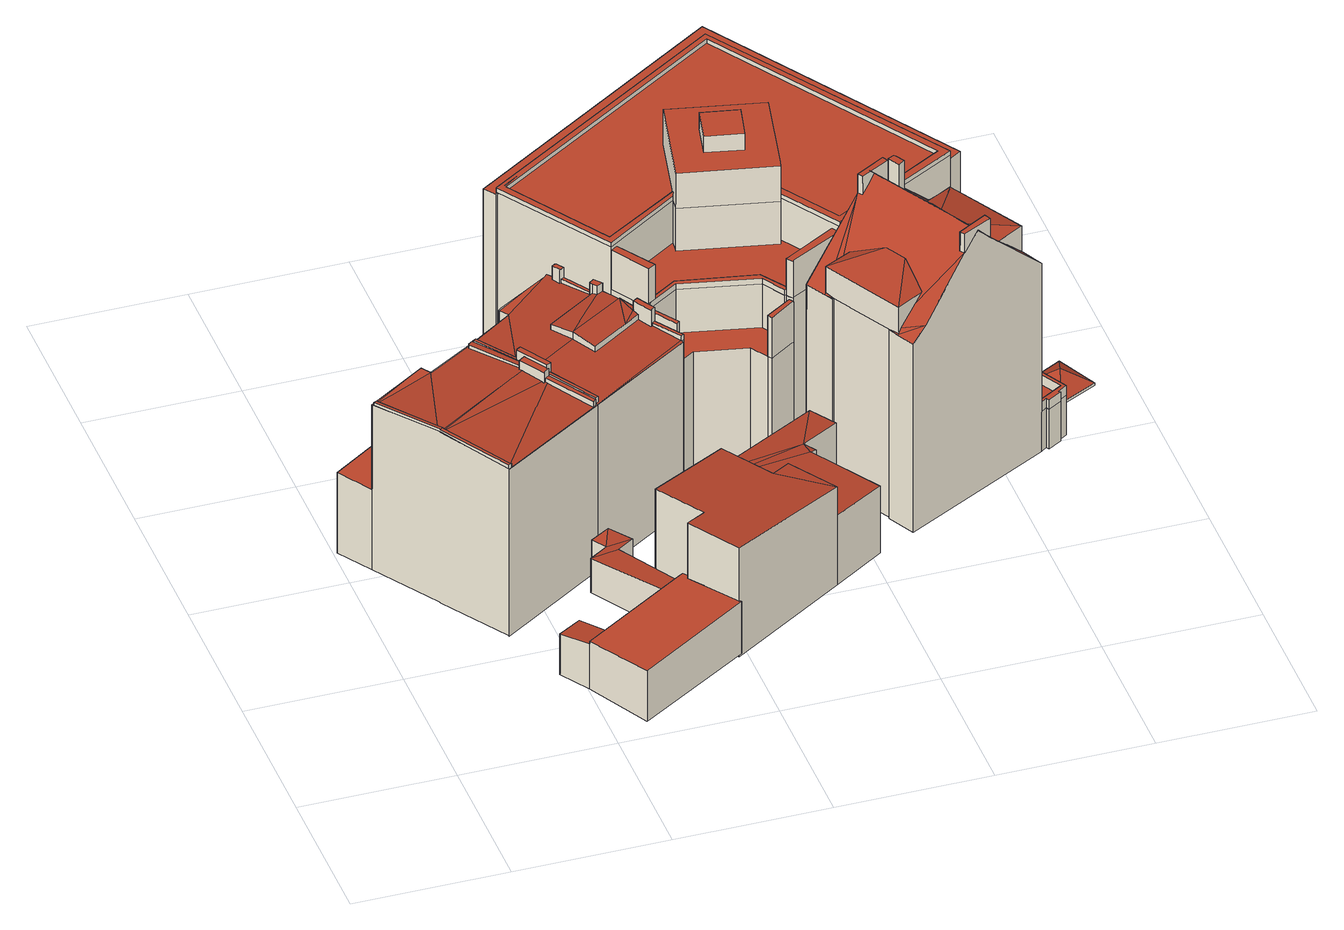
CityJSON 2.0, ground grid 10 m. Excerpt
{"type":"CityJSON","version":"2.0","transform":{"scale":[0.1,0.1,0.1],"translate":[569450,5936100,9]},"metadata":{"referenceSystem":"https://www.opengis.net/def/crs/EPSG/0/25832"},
"CityObjects":{
"building1":{"type":"Building","attributes":{"Grundfläche 2D":"96.088015","Grundhöhe NN":"9.870"},"children":["building1-1","building1-2","building1-3","building1-4"],"geometry":[{"type":"Solid","lod":"3","boundaries":[[[[0,1,2,3]],[[4,5,1,0]],[[4,0,3,0]],[[3,6,7,8,5,4,0]],[[9,10,11,12,5,8,7,6,13,14]],[[13,6,15,16,17,9,14]],[[18,19,20,11,10,9,17,21,22,23,24]],[[25,19,26,27]],[[11,20,19,25,27]],[[28,27,26]],[[29,30,31,32]],[[29,32,33,34]],[[30,29,34,35]],[[31,30,35,36]],[[2,1,37,38]],[[39,40,41,42,43,18,24,23,22,21,17,16,15,6,3,2,38,44]],[[19,18,43,45]],[[19,45,33,32,26]],[[26,32,31,28]],[[1,5,12,11,27,28,31,36,46,47,48,37]],[[43,42,41,40,39,44,38,37,48,47,46,36,35,34,33,45]]]],"semantics":{"surfaces":[{"type":"RoofSurface"},{"type":"WallSurface"},{"type":"GroundSurface"}],"values":[[0,0,0,0,0,0,0,0,0,0,0,1,1,1,1,1,1,1,1,1,2]]}}]},
"building1-1":{"type":"BuildingInstallation","parents":["building1"],"geometry":[{"type":"MultiSurface","lod":"3","boundaries":[[[49,50,51,52,53]],[[3,6,50,49]],[[54,7,0,53,52,51]],[[0,3,49,53]]],"semantics":{"surfaces":[{"type":"RoofSurface"},{"type":"WallSurface"}],"values":[0,1,1,1]}}]},
"building1-2":{"type":"BuildingInstallation","parents":["building1"],"geometry":[{"type":"MultiSurface","lod":"3","boundaries":[[[55,56,57,58,59,60]],[[61,62,58,57,63,64]],[[5,4,60,59]],[[10,57,56,55,60,4,8,14]],[[10,20,25,64,63,57]],[[25,27,61,64]],[[27,11,12,5,59,58,62,61]]],"semantics":{"surfaces":[{"type":"RoofSurface"},{"type":"WallSurface"}],"values":[0,0,1,1,1,1,1]}}]},
"building1-3":{"type":"BuildingInstallation","parents":["building1"],"geometry":[{"type":"MultiSurface","lod":"3","boundaries":[[[65,66,67,68,69,70]],[[23,67,66,65,21,22]],[[23,71,68,67]],[[71,72,73,70,69,68]]],"semantics":{"surfaces":[{"type":"RoofSurface"},{"type":"WallSurface"}],"values":[0,1,1,1]}}]},
"building1-4":{"type":"BuildingInstallation","parents":["building1"],"geometry":[{"type":"MultiSurface","lod":"3","boundaries":[[[74,75,76,77,78,79,80,81,82]],[[82,50,6,15,16,17,21,65,76,75,74]],[[77,76,65,70,73,83]],[[83,9,13,84,80,79,78,77]],[[54,51,50,82,81,80,84]]],"semantics":{"surfaces":[{"type":"RoofSurface"},{"type":"WallSurface"}],"values":[0,1,1,1,1]}}]},
"building2":{"type":"Building","attributes":{"Grundfläche 2D":"55.170577","Grundhöhe NN":"10.914"},"geometry":[{"type":"Solid","lod":"3","boundaries":[[[[85,86,87,88,89,90,91]],[[92,93,94,95,96]],[[95,97,98,96]],[[99,98,97]],[[100,98,99]],[[101,102,103,104]],[[87,86,105,106]],[[88,87,106,107]],[[88,107,108,94,89]],[[109,110,104,103,91,90,89,94,93,92]],[[91,103,111,112,85]],[[86,85,112,105]],[[95,94,108,113]],[[97,95,113,114]],[[99,97,114,115]],[[100,99,115,116]],[[98,100,116,117]],[[96,98,117,118]],[[92,96,118,109]],[[101,104,110,119]],[[102,101,119,120]],[[103,102,120,111]],[[111,120,119,110,109,118,117,116,115,114,113,108,107,106,105,112]]]],"semantics":{"surfaces":[{"type":"RoofSurface"},{"type":"WallSurface"},{"type":"GroundSurface"}],"values":[[0,0,0,0,0,0,1,1,1,1,1,1,1,1,1,1,1,1,1,1,1,1,2]]}}]},
"building3":{"type":"Building","attributes":{"Grundfläche 2D":"93.998223","Grundhöhe NN":"9.819"},"children":["building3-1","building3-2","building3-3","building3-4","building3-5","building3-6","building3-7","building3-8"],"geometry":[{"type":"MultiSurface","lod":"3","boundaries":[[[121,122,123]],[[124,125,121]],[[125,122,121]],[[126,127,122,125]],[[125,128,129,130,126]],[[126,130,131,132]],[[133,134,135]],[[136,137,138,139]],[[140,141,142,143,144,137,145,137,136,146,147,148,149,150]],[[151,152,150,149]],[[153,154,150]],[[150,154,155,140]],[[15,156,157,158,134,133,159,160,161,162,163,164,143,142,141]],[[165,166,158]],[[166,134,158]],[[167,168,169,170]],[[159,171,172,139,129,128,125,124]],[[137,144,132,131]],[[144,143,126,132]],[[143,164,127,126]],[[162,161,123,122,127,164,163]],[[173,174,168,148,147,146,136,139,172,171,159,133,135,175,176]],[[177,152,151,149,148,168,167,178]],[[153,150,179,180]],[[150,152,177,179]],[[181,182,183,184,185,165,158,157,156,15,141,140,155,154,153,180,186]],[[166,165,185,187]],[[134,166,187,188]],[[135,134,188,175]],[[169,168,174,189]],[[170,169,189,190]],[[167,170,190,178]],[[178,190,189,174,173,176,175,188,187,185,184,183,182,181,186,180,179,177]]],"semantics":{"surfaces":[{"type":"RoofSurface"},{"type":"WallSurface"},{"type":"GroundSurface"}],"values":[0,0,0,0,0,0,0,0,0,0,0,0,0,0,0,0,1,1,1,1,1,1,1,1,1,1,1,1,1,1,1,1,2]}}]},
"building3-1":{"type":"BuildingInstallation","parents":["building3"],"geometry":[{"type":"MultiSurface","lod":"3","boundaries":[[[191,192,193,194]],[[195,134,191,194]],[[134,135,192,191]],[[193,192,135,133]]],"semantics":{"surfaces":[{"type":"RoofSurface"},{"type":"WallSurface"}],"values":[0,1,1,1]}}]},
"building3-2":{"type":"BuildingInstallation","parents":["building3"],"geometry":[{"type":"MultiSurface","lod":"3","boundaries":[[[196,197,198,199,200,201]],[[15,156,157,198,197,196]],[[157,202,199,198]],[[203,201,200,199,202,204]]],"semantics":{"surfaces":[{"type":"RoofSurface"},{"type":"WallSurface"}],"values":[0,1,1,1]}}]},
"building3-3":{"type":"BuildingInstallation","parents":["building3"],"geometry":[{"type":"MultiSurface","lod":"3","boundaries":[[[205,206,207,208,209]],[[139,136,210,207,206,129]],[[208,207,210,211,212,213]],[[213,137,131,209,208]],[[131,130,205,209]],[[130,129,206,205]]],"semantics":{"surfaces":[{"type":"RoofSurface"},{"type":"WallSurface"}],"values":[0,1,1,1,1,1]}}]},
"building3-4":{"type":"BuildingInstallation","parents":["building3"],"geometry":[{"type":"MultiSurface","lod":"3","boundaries":[[[214,215,216,217]],[[216,215,155,140]],[[214,217,218,219]],[[219,155,215,214]]],"semantics":{"surfaces":[{"type":"RoofSurface"},{"type":"WallSurface"}],"values":[0,1,1,1]}}]},
"building3-5":{"type":"BuildingInstallation","parents":["building3"],"geometry":[{"type":"MultiSurface","lod":"3","boundaries":[[[220,221,222,223,224,225]],[[223,222,216,140,141,15,196]],[[196,201,203,226,225,224,223]],[[227,220,225,226,142]],[[218,217,216,222,221,220,227]]],"semantics":{"surfaces":[{"type":"RoofSurface"},{"type":"WallSurface"}],"values":[0,1,1,1,1]}}]},
"building3-6":{"type":"BuildingInstallation","parents":["building3"],"geometry":[{"type":"MultiSurface","lod":"3","boundaries":[[[228,229,230,231,232,233]],[[232,231,230,147,234,235]],[[235,236,233,232]],[[237,238,239,229,228,233,236]],[[147,230,229,239,146]]],"semantics":{"surfaces":[{"type":"RoofSurface"},{"type":"WallSurface"}],"values":[0,1,1,1,1]}}]},
"building3-7":{"type":"BuildingInstallation","parents":["building3"],"geometry":[{"type":"MultiSurface","lod":"3","boundaries":[[[211,210,239,238,240]],[[239,210,136,146]],[[237,145,212,211,240,238]]],"semantics":{"surfaces":[{"type":"RoofSurface"},{"type":"WallSurface"}],"values":[0,1,1]}}]},
"building3-8":{"type":"BuildingInstallation","parents":["building3"],"geometry":[{"type":"MultiSurface","lod":"3","boundaries":[[[241,242,243,244,245,246]],[[124,121,242,241]],[[247,244,243,242,121,123,161,248]],[[195,194,193,246,245,244,247]],[[133,159,124,241,246,193]]],"semantics":{"surfaces":[{"type":"RoofSurface"},{"type":"WallSurface"}],"values":[0,1,1,1,1]}}]},
"building4":{"type":"Building","attributes":{"Grundfläche 2D":"106.173768","Grundhöhe NN":"10.567"},"geometry":[{"type":"Solid","lod":"3","boundaries":[[[[249,250,251,252,253,254,255]],[[256,254,253]],[[257,258,259,260,261,262]],[[263,264,261]],[[264,262,261]],[[265,266,264]],[[266,267,264]],[[267,262,264]],[[252,268,269,259,253]],[[253,259,258,256]],[[256,258,257,254]],[[254,257,262,255]],[[255,262,270,271,249]],[[250,249,271,272]],[[251,250,272,273]],[[252,251,273,268]],[[260,259,269,274]],[[261,260,274,275]],[[263,261,275,276]],[[264,263,276,277]],[[265,264,277,278]],[[266,265,278,279]],[[267,266,279,280]],[[267,280,270,262]],[[271,270,280,279,278,277,276,275,274,269,268,273,272]]]],"semantics":{"surfaces":[{"type":"RoofSurface"},{"type":"WallSurface"},{"type":"GroundSurface"}],"values":[[0,0,0,0,0,0,0,0,1,1,1,1,1,1,1,1,1,1,1,1,1,1,1,1,2]]}}]},
"building5":{"type":"Building","attributes":{"Grundfläche 2D":"378.013444","Grundhöhe NN":"10.368"},"children":["building5-1","building5-2","building5-3","building5-4","building5-5","building5-6","building5-7"],"geometry":[{"type":"MultiSurface","lod":"3","boundaries":[[[281,282,283,284,285,286,287,288,289,290,291,292,293,294,295,296]],[[297,298,299,300,301],[302,303,304,305,306,307,308,309]],[[310,311,312,313,314,315,316,317,318,319]],[[320,321,322,323,324,325,326,327,328,329,330,331,332,333,334,335,336,337]],[[338,339,340,341,342,343,344,345,346,347,348,349,350,351,352,353]],[[354,355,356,357,358,359]],[[360,361,288,287]],[[361,362,289,288]],[[362,363,290,289]],[[363,364,365,292,291,290]],[[365,366,293,292]],[[366,367,294,293]],[[311,310,296,295]],[[281,296,310,319]],[[282,281,319,318]],[[283,282,318,317]],[[284,283,317,316]],[[316,315,314,286,285,284]],[[368,301,300,312,311,295,294,367]],[[368,369,297,301]],[[360,287,286,314,313,299,298,297,369]],[[300,299,313,312]],[[343,342,341,321,320,370]],[[321,341,340,322]],[[322,340,339,323]],[[323,339,338,324]],[[371,326,325,324,338,353,352]],[[328,327,326,371,352,372,373,374]],[[320,337,336,335,375,376,370]],[[334,333,367,366,377,335]],[[367,333,332,368]],[[368,332,331,369]],[[369,331,330,360]],[[328,374,361,360,330,329]],[[361,374,378,359,362]],[[362,359,358,363]],[[379,365,364,363,358,357,380]],[[366,365,379,375,335,377]],[[354,359,378,381]],[[355,354,381,382]],[[356,355,382,383]],[[357,356,383,380]],[[352,351,384,372]],[[385,344,343,370]],[[346,345,344,385,386]],[[347,346,386,387]],[[348,347,387,388]],[[349,348,388,389]],[[351,350,349,389,390,384]],[[373,372,384,390,389,388,387,386,385,370,376,375,379,380,383,382,381,378,374]]],"semantics":{"surfaces":[{"type":"RoofSurface"},{"type":"WallSurface"},{"type":"GroundSurface"}],"values":[0,0,0,0,0,0,1,1,1,1,1,1,1,1,1,1,1,1,1,1,1,1,1,1,1,1,1,1,1,1,1,1,1,1,1,1,1,1,1,1,1,1,1,1,1,1,1,1,1,2]}}]},
"building5-1":{"type":"BuildingInstallation","parents":["building5"],"geometry":[{"type":"MultiSurface","lod":"3","boundaries":[[[391,392,393,394]],[[395,396,302,309,392,391,306,305]],[[393,392,309,308]],[[394,393,308,307]],[[391,394,307,306]]],"semantics":{"surfaces":[{"type":"RoofSurface"},{"type":"WallSurface"}],"values":[0,1,1,1,1]}}]},
"building5-2":{"type":"BuildingInstallation","parents":["building5"],"geometry":[{"type":"MultiSurface","lod":"3","boundaries":[[[397,396,395,398]],[[398,395,305,304]],[[397,398,304,303]],[[396,397,303,302]]],"semantics":{"surfaces":[{"type":"RoofSurface"},{"type":"WallSurface"}],"values":[0,1,1,1]}}]},
"building5-3":{"type":"BuildingInstallation","parents":["building5"],"geometry":[{"type":"MultiSurface","lod":"3","boundaries":[[[399,371,400,401,402,403]],[[401,400,353,348]],[[348,349,402,401]],[[349,350,351,399,403,402]],[[353,400,371,399,351,352]]],"semantics":{"surfaces":[{"type":"RoofSurface"},{"type":"WallSurface"}],"values":[0,1,1,1,1]}}]},
"building5-4":{"type":"BuildingInstallation","parents":["building5"],"geometry":[{"type":"MultiSurface","lod":"3","boundaries":[[[404,405,406,407]],[[407,406,343,344]],[[344,345,404,407]],[[345,342,405,404]],[[343,406,405,342]]],"semantics":{"surfaces":[{"type":"RoofSurface"},{"type":"WallSurface"}],"values":[0,1,1,1,1]}}]},
"building5-5":{"type":"BuildingInstallation","parents":["building5"],"geometry":[{"type":"MultiSurface","lod":"3","boundaries":[[[408,409,377,410]],[[336,337,411,410,377,335]],[[411,412,408,410]],[[409,408,412,413,414,334]],[[334,335,377,409]]],"semantics":{"surfaces":[{"type":"RoofSurface"},{"type":"WallSurface"}],"values":[0,1,1,1,1]}}]},
"building5-6":{"type":"BuildingInstallation","parents":["building5"],"geometry":[{"type":"MultiSurface","lod":"3","boundaries":[[[415,416,413,412,411,417,418,419,420,421,422]],[[415,422,423,424]],[[416,415,424,425]],[[413,416,425,414]],[[337,320,417,411]],[[320,321,418,417]],[[321,322,419,418]],[[322,323,420,419]],[[323,324,421,420]]],"semantics":{"surfaces":[{"type":"RoofSurface"},{"type":"WallSurface"}],"values":[0,1,1,1,1,1,1,1,1]}}]},
"building5-7":{"type":"BuildingInstallation","parents":["building5"],"geometry":[{"type":"MultiSurface","lod":"3","boundaries":[[[426,427,428,429,430,431,432]],[[423,422,421,430,429,428,329]],[[325,326,432,431,430,421,324]],[[326,327,328,427,426,432]],[[328,329,428,427]]],"semantics":{"surfaces":[{"type":"RoofSurface"},{"type":"WallSurface"}],"values":[0,1,1,1,1]}}]},
"building6":{"type":"Building","attributes":{"Grundfläche 2D":"122.001402","Grundhöhe NN":"10.059"},"children":["building6-1","building6-2","building6-3","building6-4","building6-5","building6-6","building6-7","building6-8"],"geometry":[{"type":"Solid","lod":"3","boundaries":[[[[433,434,435,436,437,438,439]],[[440,441,442,439,438,437]],[[441,440,443]],[[444,445,446]],[[447,448,449]],[[447,444,446,448]],[[450,451,452]],[[453,454,450,455]],[[456,451,450,454,457]],[[458,459,460,461,462,463,449,448,446,445,453,455]],[[464,465,466]],[[465,467,468,469,466]],[[461,460,459,458,466,469,443,440,437,436,435,434,470,471,472]],[[473,467,465]],[[474,475,476]],[[475,471,470,477,476]],[[478,479,480,471,475]],[[481,482,462]],[[482,483,484,463,462]],[[485,483,482]],[[486,451,456]],[[487,488,489,490,491,492,493,494,495,496,497,498]],[[499,500,501,502,503,504,505,506,507,508,509]],[[510,511,512,513,514,515,516,517,518,519]],[[434,433,439,477,470]],[[441,443,469,468]],[[442,441,468,467,476,477,439]],[[454,453,445,444,457]],[[447,449,463,484]],[[444,447,484,483,456,457]],[[493,492,520,521]],[[495,494,522,523]],[[491,490,524,525]],[[494,493,521,522]],[[496,495,523,526]],[[492,491,525,520]],[[527,528,510,519,518,517,529,530]],[[512,511,510,528,531]],[[513,512,531,532]],[[514,513,532,533]],[[464,466,458,455,450,452,534,524,490,535]],[[483,485,536,537]],[[464,535,490,489,488,473,465]],[[503,502,538,476,467,487,498]],[[473,488,487,467]],[[476,538,502,501,539,474]],[[474,539,501,500,499,509,508,540,480,479,478,475]],[[462,461,472,471,480,540,508,541,542,481]],[[485,482,481,542,536]],[[456,483,537,543]],[[452,451,486,544,534]],[[486,456,543,544]],[[496,526,505,504,503,498,497]],[[515,514,545,507,506,505,526,529,517,516]],[[507,545,514,533,541,508]],[[530,529,526,523,522,521,520,525,524,534,544,543,537,536,542,541,533,532,531,528,527]]]],"semantics":{"surfaces":[{"type":"RoofSurface"},{"type":"WallSurface"},{"type":"GroundSurface"}],"values":[[0,0,0,0,0,0,0,0,0,0,0,0,0,0,0,0,0,0,0,0,0,0,0,0,1,1,1,1,1,1,1,1,1,1,1,1,1,1,1,1,1,1,1,1,1,1,1,1,1,1,1,1,1,1,1,2]]}}]},
"building6-1":{"type":"BuildingInstallation","parents":["building6"],"geometry":[{"type":"MultiSurface","lod":"3","boundaries":[[[546,547,548,549,550]],[[462,551,547,546]],[[460,552,548,547,551]],[[552,553,472,550,549,548]],[[461,462,546,550,472]]],"semantics":{"surfaces":[{"type":"RoofSurface"},{"type":"WallSurface"}],"values":[0,1,1,1,1]}}]},
"building6-2":{"type":"BuildingInstallation","parents":["building6"],"geometry":[{"type":"MultiSurface","lod":"3","boundaries":[[[554,555,556,557]],[[455,458,466,555,554]],[[466,558,556,555]],[[558,459,559,557,556]],[[559,455,554,557]]],"semantics":{"surfaces":[{"type":"RoofSurface"},{"type":"WallSurface"}],"values":[0,1,1,1,1]}}]},
"building6-3":{"type":"BuildingInstallation","parents":["building6"],"geometry":[{"type":"MultiSurface","lod":"3","boundaries":[[[560,561,562,563,564,565,566,567,568,569,570,571,572,573,535,574]],[[566,565,497,575]],[[567,566,575,576]],[[576,577,568,567]],[[577,578,569,568]],[[570,569,578,579]],[[579,580,571,570]],[[580,581,572,571]],[[581,489,573,572]],[[490,535,573,489]],[[491,492,560,574]],[[490,491,574,535]],[[492,493,561,560]],[[493,494,562,561]],[[494,495,563,562]],[[495,496,564,563]],[[564,496,497,565]]],"semantics":{"surfaces":[{"type":"RoofSurface"},{"type":"WallSurface"}],"values":[0,1,1,1,1,1,1,1,1,1,1,1,1,1,1,1,1]}}]},
"building6-4":{"type":"BuildingInstallation","parents":["building6"],"geometry":[{"type":"MultiSurface","lod":"3","boundaries":[[[582,583,539,584,585]],[[538,584,539]],[[538,586,587,584]],[[499,500,501,539,583,582]],[[502,538,539,501]],[[503,586,538,502]],[[504,588,587,586,503]],[[585,584,587,588,589,590,591]],[[582,585,591,499]]],"semantics":{"surfaces":[{"type":"RoofSurface"},{"type":"WallSurface"}],"values":[0,0,0,1,1,1,1,1,1]}}]},
"building6-5":{"type":"BuildingInstallation","parents":["building6"],"geometry":[{"type":"MultiSurface","lod":"3","boundaries":[[[592,589,588,593,594,595,540,596,597]],[[505,593,588,504]],[[505,506,507,595,594,593]],[[507,508,540,595]],[[509,596,540,508]],[[509,598,597,596]],[[592,597,598,599]],[[589,592,599,590]]],"semantics":{"surfaces":[{"type":"RoofSurface"},{"type":"WallSurface"}],"values":[0,1,1,1,1,1,1,1]}}]},
"building6-6":{"type":"BuildingInstallation","parents":["building6"],"geometry":[{"type":"MultiSurface","lod":"3","boundaries":[[[600,601,602,603,604,605,606,607,545,608,609,610]],[[517,518,519,603,602,601]],[[519,611,604,603]],[[611,511,605,604]],[[511,512,606,605]],[[512,513,607,606]],[[513,514,515,608,545,607]],[[515,612,609,608]],[[610,609,612,613]],[[613,516,600,610]],[[601,600,516,517]]],"semantics":{"surfaces":[{"type":"RoofSurface"},{"type":"WallSurface"}],"values":[0,1,1,1,1,1,1,1,1,1,1]}}]},
"building6-7":{"type":"BuildingInstallation","parents":["building6"],"geometry":[{"type":"MultiSurface","lod":"3","boundaries":[[[614,615,616,617,618]],[[619,620,616,615]],[[620,621,617,616]],[[622,623,614,618,617,621,624]],[[623,619,615,614]]],"semantics":{"surfaces":[{"type":"RoofSurface"},{"type":"WallSurface"}],"values":[0,1,1,1,1]}}]},
"building6-8":{"type":"BuildingInstallation","parents":["building6"],"geometry":[{"type":"MultiSurface","lod":"3","boundaries":[[[625,626,627]],[[627,626,628]],[[629,626,625]],[[628,626,629]],[[625,627,630,631]],[[629,625,631,632]],[[628,629,632,633]],[[627,628,633,630]],[[631,630,633,632]]],"semantics":{"surfaces":[{"type":"RoofSurface"},{"type":"WallSurface"},{"type":"OuterCeilingSurface"}],"values":[0,0,0,0,1,1,1,1,2]}}]}
},
"vertices":[
[139,163,130],[72,119,131],[142,164,130],[141,165,130],[74,121,131],[72,120,131],[122,195,132],[120,192,132],[73,122,131],[109,206,134],[46,165,134],[44,164,134],[44,163,134],[117,193,133],[46,164,134],[121,196,133],[115,206,133],[113,209,134],[90,245,130],[59,226,130],[44,167,133],[112,211,133],[91,243,130],[91,244,130],[90,244,130],[19,207,130],[55,232,130],[17,206,130],[16,207,130],[41,255,68],[2,229,68],[16,207,68],[55,232,68],[55,232,9],[41,255,9],[2,229,9],[16,207,9],[72,119,9],[142,164,9],[113,209,9],[91,243,9],[91,244,9],[90,244,9],[90,245,9],[115,206,9],[59,226,9],[44,164,9],[44,163,9],[72,120,9],
[141,165,134],[122,195,135],[119,193,135],[120,192,135],[139,163,134],[119,193,132],
[73,122,134],[46,164,136],[46,165,136],[44,163,136],[72,120,134],[74,121,134],[17,206,132],[44,164,136],[44,167,136],[19,207,132],
[112,211,135],[91,243,133],[91,244,133],[88,242,133],[88,241,133],[109,209,135],[88,242,130],[88,241,130],[109,209,133],
[121,196,140],[113,209,140],[112,211,140],[108,208,140],[109,206,140],[117,193,140],[118,192,140],[119,193,140],[122,195,140],[108,208,133],[118,192,132],
[118,1,56],[192,47,57],[170,81,55],[173,82,55],[169,87,55],[167,86,55],[96,42,54],[158,81,48],[167,86,48],[169,87,48],[145,134,45],[127,132,44],[156,141,45],[139,140,44],[146,157,44],[133,149,44],[99,70,49],[84,61,49],[96,42,52],[110,51,52],[192,47,19],[170,81,19],[173,82,19],[169,87,19],[158,81,19],[110,51,19],[96,42,19],[118,1,19],[145,134,19],[156,141,19],[146,157,19],[133,149,19],[139,140,19],[127,132,19],[99,70,19],[84,61,19],
[188,236,138],[180,226,137],[190,233,137],[191,238,138],[184,249,139],[147,226,139],[156,211,137],[183,249,139],[177,260,138],[173,258,138],[171,261,137],[138,240,137],[198,226,133],[208,207,132],[210,208,131],[173,265,133],[171,261,133],[173,258,133],[177,260,133],[109,216,133],[115,206,134],[118,207,134],[147,226,134],[138,240,133],[171,265,133],[161,284,132],[158,289,132],[154,295,131],[152,293,131],[120,264,131],[118,272,131],[116,270,131],[90,244,131],[91,244,131],[91,243,131],[122,195,133],[141,165,131],[142,164,131],[191,238,133],[188,236,133],[190,233,133],[180,226,133],[169,219,133],[156,211,133],[142,163,131],[209,206,131],[118,272,70],[154,295,70],[139,318,70],[103,295,70],[184,249,134],[183,249,134],[183,249,8],[154,295,8],[210,208,8],[184,249,8],[116,270,8],[118,272,8],[120,264,8],[90,244,8],[91,243,8],[121,196,8],[122,195,8],[142,164,8],[142,163,8],[91,244,8],[209,206,8],[208,207,8],[139,318,8],[103,295,8],
[208,207,135],[210,208,135],[198,226,135],[196,225,135],[196,225,133],
[121,196,136],[122,195,136],[141,165,135],[143,166,135],[124,196,136],[123,197,136],[143,166,131],[123,197,133],[124,196,133],
[173,258,144],[177,260,144],[173,265,144],[170,263,144],[171,261,144],[173,265,135],[172,264,135],[172,264,133],[170,263,133],
[93,244,134],[91,243,134],[109,216,135],[110,217,135],[110,217,133],[93,244,131],
[112,218,142],[110,217,142],[109,216,142],[121,196,142],[123,197,142],[124,198,142],[124,198,133],[112,218,133],
[159,283,142],[161,284,142],[158,289,142],[157,289,142],[155,288,142],[158,283,142],[157,289,132],[155,288,132],[158,283,132],[159,283,132],[159,283,135],[161,284,135],
[171,265,135],
[191,238,145],[188,236,145],[194,226,145],[195,224,145],[196,225,145],[198,226,145],[195,224,133],[194,226,133],
[163,120,95],[183,89,95],[170,81,96],[191,48,96],[268,97,88],[236,120,89],[215,153,89],[248,128,88],[236,120,68],[248,128,67],[268,97,67],[302,119,65],[274,164,65],[215,153,68],[278,166,64],[273,174,64],[299,191,61],[288,208,61],[211,159,68],[191,48,16],[268,97,16],[215,153,16],[163,120,16],[183,89,16],[170,81,16],[302,119,16],[274,164,16],[278,166,16],[273,174,16],[299,191,16],[288,208,16],[211,159,16],
[143,337,168],[301,438,168],[395,290,168],[320,248,168],[319,249,168],[295,287,168],[294,280,168],[318,242,168],[402,288,168],[302,443,168],[138,339,168],[137,338,168],[184,265,168],[233,297,168],[235,302,168],[185,271,168],[293,276,191],[294,280,191],[306,338,191],[245,351,191],[232,289,191],[265,325,191],[268,336,191],[280,333,191],[277,322,191],[283,321,191],[278,298,191],[254,303,191],[259,326,191],[185,271,165],[235,302,165],[245,351,165],[306,338,165],[295,287,165],[319,249,165],[320,248,165],[395,290,165],[301,438,165],[143,337,165],[200,240,134],[220,253,134],[270,242,134],[279,227,134],[280,227,134],[281,225,134],[283,223,134],[284,224,134],[318,242,134],[315,247,134],[294,280,134],[293,276,134],[232,289,134],[233,297,134],[188,268,134],[184,265,134],[198,242,134],[199,240,134],[280,227,102],[279,227,102],[270,242,102],[220,253,102],[202,241,102],[200,240,102],[211,223,102],[213,225,102],[224,232,102],[257,225,102],[264,214,102],[266,211,102],[282,222,102],[283,222,102],[283,223,102],[281,225,102],[410,293,162],[305,458,162],[132,347,162],[138,339,162],[302,443,162],[402,288,162],[294,280,165],[318,242,165],[402,288,165],[302,443,165],[138,339,165],[137,338,165],[184,265,165],[233,297,165],[232,289,165],[293,276,165],[200,240,14],[283,223,132],[283,223,14],[284,224,14],[318,242,14],[184,265,14],[199,240,14],[184,265,163],[402,288,14],[137,338,14],[138,339,14],[410,293,14],[305,458,14],[132,347,14],[283,222,14],[211,223,14],[224,232,14],[257,225,14],[264,214,14],[266,211,14],[282,222,14],
[283,321,203],[259,326,203],[254,303,203],[278,298,203],[277,322,194],[265,325,194],
[268,336,194],[280,333,194],
[283,222,132],[281,225,132],[264,214,132],[266,211,132],[282,222,132],
[213,225,132],[202,241,132],[200,240,132],[211,223,132],
[204,243,163],[188,268,163],[199,240,163],[199,240,138],[204,243,138],[203,245,138],[203,245,134],
[270,246,138],[220,256,138],[200,240,138],[220,253,138],[270,242,138],[279,227,138],[280,227,138],[282,228,138],[282,228,134],[270,246,134],[220,256,134],
[284,224,161],[318,242,161],[315,247,161],[282,228,161],[280,227,161],[281,225,161],[283,223,161],
[381,248,169],[373,244,169],[373,240,171],[374,237,172],[375,224,177],[389,250,170],[390,253,169],[384,206,177],[418,203,169],[393,248,169],[400,193,169],[324,150,169],[342,160,169],[339,183,178],[296,202,169],[332,197,178],[314,211,169],[338,142,158],[323,150,149],[329,138,149],[336,157,163],[326,152,152],[368,159,192],[321,156,149],[324,150,150],[378,164,203],[376,168,203],[338,237,203],[336,240,203],[327,235,192],[308,208,163],[426,190,149],[419,204,149],[387,169,192],[412,213,150],[418,203,150],[401,194,168],[381,248,160],[352,249,185],[346,246,191],[414,214,149],[395,249,149],[392,254,149],[393,248,150],[390,253,150],[387,263,149],[386,264,149],[385,267,149],[288,214,149],[295,201,149],[299,196,149],[296,202,150],[298,195,149],[320,156,149],[412,213,40],[414,214,40],[425,192,40],[426,190,40],[430,193,40],[431,191,40],[440,196,40],[439,197,40],[445,201,40],[425,238,40],[422,237,40],[404,227,40],[387,263,109],[392,254,109],[395,249,109],[393,248,109],[404,227,109],[411,231,109],[425,238,109],[425,239,109],[404,277,109],[385,267,109],[386,264,109],[440,247,42],[421,283,42],[419,287,42],[403,279,42],[404,277,42],[407,272,42],[422,244,42],[425,239,42],[433,243,42],[436,245,42],[431,191,11],[440,196,11],[439,197,11],[445,201,11],[426,190,11],[430,193,11],[425,238,11],[436,245,11],[440,247,11],[425,239,11],[433,243,11],[419,287,11],[403,279,11],[404,277,11],[329,138,11],[426,190,47],[298,195,11],[299,196,11],[393,248,138],[395,249,138],[385,267,118],[385,267,11],[288,214,11],[321,156,11],[320,156,11],[404,277,47],
[327,235,206],[329,232,206],[348,242,206],[348,243,206],[346,246,206],[329,232,192],[348,242,191],[348,243,191],
[368,159,206],[387,169,206],[385,173,206],[366,162,206],[385,173,192],[366,162,192],
[431,191,47],[440,196,47],[439,197,47],[445,201,47],[425,238,47],[422,237,47],[423,235,47],[424,236,47],[432,221,47],[431,220,47],[432,218,47],[433,218,47],[442,202,47],[425,192,47],[430,193,47],[423,235,40],[424,236,40],[432,221,40],[431,220,40],[432,218,40],[433,218,40],[442,202,40],
[387,263,138],[392,254,138],[409,234,133],[392,266,133],[404,227,138],[411,231,133],[411,231,118],[409,234,118],[409,234,109],[392,266,109],
[420,240,118],[425,238,118],[425,239,118],[404,277,118],[386,264,118],[402,273,118],[402,273,109],[420,240,109],
[422,244,47],[425,239,47],[433,243,47],[436,245,47],[417,280,47],[421,283,47],[419,287,47],[403,279,47],[407,272,47],[415,276,47],[430,248,47],[417,280,42],[415,276,42],[430,248,42],
[353,246,206],[349,244,206],[353,236,206],[357,239,206],[354,245,206],[349,244,190],[353,236,190],[357,239,185],[354,245,185],[353,246,185],[355,243,185],
[443,207,30],[450,227,40],[430,233,30],[456,247,30],[469,220,30],[430,233,28],[443,207,28],[469,220,28],[456,247,28]
]}
